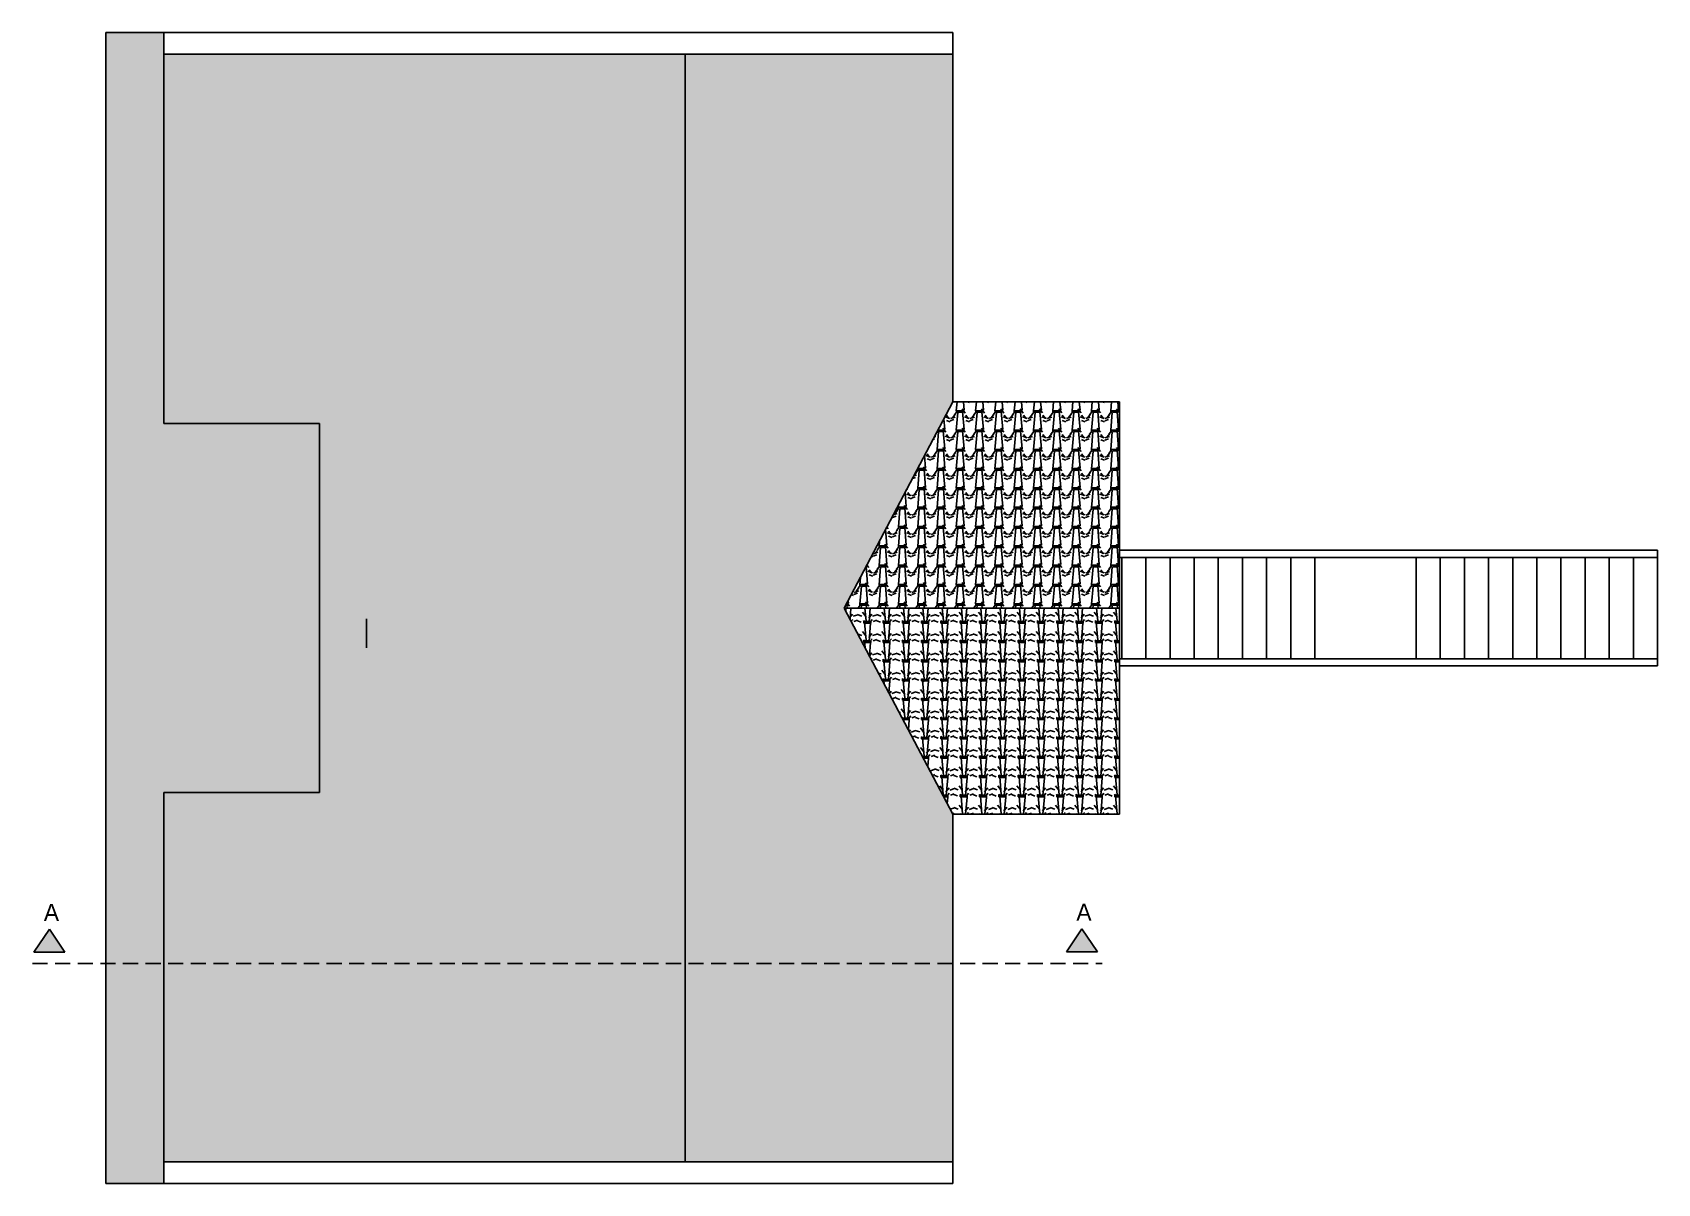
# Model space of a CAD drawing. Extents: x 173554 to 176562, y -34760 to -32805.
# Drawn here: x 174925 to 175598, y -34760 to -34283 of the extents above; entities that cross this region are included whole.
import ezdxf
from ezdxf.enums import TextEntityAlignment as Align

# ---------------------------------------------------------------- set-up
doc = ezdxf.new("R2010")
doc.units = 0
doc.header["$LTSCALE"] = 25
doc.header["$MEASUREMENT"] = 0
doc.linetypes.add('DASHDOT', pattern=[1, 0.5, -0.25, 0, -0.25])
doc.linetypes.add('HIDDEN', pattern=[0.375, 0.25, -0.125])
doc.layers.get('0').update_dxf_attribs({"linetype": 'CONTINUOUS'})
for name, color, linetype in [('Roof lilne', 31, 'CONTINUOUS'), ('sec', 13, 'DASHDOT'), ('TILE', 22, 'CONTINUOUS'), ('wall', 13, 'CONTINUOUS')]:
    doc.layers.add(name, color=color, linetype=linetype)
doc.styles.add('STYLE2', font='')
doc.styles.get('STYLE2').set_extended_font_data('Cooper BlkItHd BT')
pattern_1 = [(4.9697, (135181.615, -211672.16923), (-96.00000841214, -7.99993045606), [7.387776, -177.306568]), (270, (135188.975, -211671.529), (8, -8), [0.64, -7.36]), (90, (135189.615, -211679.529), (-8, 8), [2.24, -5.76]), (180, (135189.615, -211677.289), (-8, -8), [0.8, -7.2]), (360, (135188.815, -211672.169), (8, 8), [0.8, -7.2]), (90, (135189.615, -211672.169), (-8, 8), [0.64, -7.36]), (90, (135188.975, -211679.529), (-8, 8), [1.6, -6.4]), (175.0303, (135188.975, -211677.92923), (-96.00000841214, 7.99993045606), [7.387776, -177.306568]), (142.6961, (135188.575, -211677.92923), (136.0000859335, -103.99988711906), [2.112064, -209.094]), (108.4349, (135186.895, -211676.6492), (-7.999987226, 16.000003477), [2.023856, -23.27436]), (71.5651, (135186.255, -211674.7292), (-7.999987226, -16.000003477), [2.023856, -23.27436]), (37.3039, (135186.895, -211672.80923), (136.0000859335, 103.99988711906), [2.112064, -209.094]), (110.2249, (135187.455, -211676.24923), (32.0000666848, -87.9999781147), [1.61988, -160.367776]), (69.7751, (135186.895, -211674.72923), (32.0000666848, 87.9999781147), [1.61988, -160.367776]), (37.4054, (135187.455, -211673.20923), (103.99993971984, 80.0000796209), [1.712072, -169.4954]), (142.5946, (135188.815, -211677.28923), (103.99993971984, -80.0000796209), [1.712072, -169.4954])]

msp = doc.modelspace()

# ---------------------------------------------------------------- hatches: boundary and pattern name
at = {"layer": 'sec'}
for points in [[(174925.1, -34663.87), (174931.55, -34654.32), (174938, -34663.87)], [(175353, -34663.76), (175359.45, -34654.21), (175365.9, -34663.76)]]:
    msp.add_hatch(color=8, dxfattribs=at).paths.add_polyline_path(points)
at = {"layer": 'TILE'}
h = msp.add_hatch(dxfattribs=at)
h.set_pattern_fill('SPANTILE', scale=8, angle=90, style=0)
h.set_pattern_definition([(4.9697, (135181.615, -211072.36902), (-96.00000841214, -7.99993045606), [7.387776, -177.306568]), (270, (135188.975, -211071.729), (8, -8), [0.64, -7.36]), (90, (135189.615, -211079.729), (-8, 8), [2.24, -5.76]), (180, (135189.615, -211077.489), (-8, -8), [0.8, -7.2]), (360, (135188.815, -211072.369), (8, 8), [0.8, -7.2]), (90, (135189.615, -211072.369), (-8, 8), [0.64, -7.36]), (90, (135188.975, -211079.729), (-8, 8), [1.6, -6.4]), (175.0303, (135188.975, -211078.12902), (-96.00000841214, 7.99993045606), [7.387776, -177.306568]), (142.6961, (135188.575, -211078.12902), (136.0000859335, -103.99988711906), [2.112064, -209.094]), (108.4349, (135186.895, -211076.849), (-7.999987226, 16.000003477), [2.023856, -23.27436]), (71.5651, (135186.255, -211074.929), (-7.999987226, -16.000003477), [2.023856, -23.27436]), (37.3039, (135186.895, -211073.00902), (136.0000859335, 103.99988711906), [2.112064, -209.094]), (110.2249, (135187.455, -211076.44902), (32.0000666848, -87.9999781147), [1.61988, -160.367776]), (69.7751, (135186.895, -211074.92902), (32.0000666848, 87.9999781147), [1.61988, -160.367776]), (37.4054, (135187.455, -211073.40902), (103.99993971984, 80.0000796209), [1.712072, -169.4954]), (142.5946, (135188.815, -211077.48902), (103.99993971984, -80.0000796209), [1.712072, -169.4954])])
h.paths.add_polyline_path([(174954.97, -34759.74), (174978.97, -34759.74), (174978.97, -34597.74), (175043.47, -34597.74), (175043.47, -34525.74), (175043.47, -34516.74), (175043.47, -34444.74), (174978.97, -34444.74), (174978.97, -34282.74), (174954.97, -34282.74)])
h = msp.add_hatch(dxfattribs=at)
h.set_pattern_fill('SPANTILE', color=256, scale=8, angle=90, style=0)
h.set_pattern_definition(pattern_1)
h.paths.add_polyline_path([(175194.98, -34291.74), (175092.97, -34291.74), (175092.97, -34291.74), (174978.97, -34291.73), (174978.97, -34444.73), (175043.47, -34444.73), (175043.47, -34597.74), (174978.97, -34597.74), (174978.97, -34750.74), (175194.96, -34750.74)])
h = msp.add_hatch(dxfattribs=at)
h.set_pattern_fill('SPANTILE', color=256, scale=8, angle=90, style=0)
h.set_pattern_definition(pattern_1)
h.paths.add_polyline_path([(175194.96, -34750.74), (175305.97, -34750.74), (175305.97, -34606.74), (175260.97, -34521.24), (175305.97, -34435.74), (175305.97, -34291.74), (175194.98, -34291.74)])
h = msp.add_hatch(dxfattribs=at)
h.set_pattern_fill('SPANTILE', color=256, scale=8, angle=180, style=0)
h.set_pattern_definition([(94.9697, (135182.255, -211687.52923), (7.99993045606, -96.00000841214), [7.387776, -177.306568]), (360, (135181.615, -211680.169), (8, 8), [0.64, -7.36]), (180, (135189.615, -211679.529), (-8, -8), [2.24, -5.76]), (270, (135187.375, -211679.529), (8, -8), [0.8, -7.2]), (90, (135182.255, -211680.329), (-8, 8), [0.8, -7.2]), (180, (135182.255, -211679.529), (-8, -8), [0.64, -7.36]), (180, (135189.615, -211680.169), (-8, -8), [1.6, -6.4]), (265.0303, (135188.015, -211680.16923), (-7.99993045606, -96.00000841214), [7.387776, -177.306568]), (232.6961, (135188.015, -211680.56923), (103.99988711906, 136.0000859335), [2.112064, -209.094]), (198.4349, (135186.735, -211682.2492), (-16.000003477, -7.999987226), [2.023856, -23.27436]), (161.5651, (135184.815, -211682.8892), (16.000003477, -7.999987226), [2.023856, -23.27436]), (127.3039, (135182.895, -211682.24923), (-103.99988711906, 136.0000859335), [2.112064, -209.094]), (200.2249, (135186.335, -211681.68923), (87.9999781147, 32.0000666848), [1.61988, -160.367776]), (159.7751, (135184.815, -211682.24923), (-87.9999781147, 32.0000666848), [1.61988, -160.367776]), (127.4054, (135183.295, -211681.68923), (-80.0000796209, 103.99993971984), [1.712072, -169.4954]), (232.5946, (135187.375, -211680.32923), (80.0000796209, 103.99993971984), [1.712072, -169.4954])])
h.paths.add_polyline_path([(175260.97, -34521.24), (175374.97, -34521.24), (175374.97, -34444.74), (175374.97, -34435.74), (175305.97, -34435.74)])
h = msp.add_hatch(dxfattribs=at)
h.set_pattern_fill('SPANTILE', color=256, scale=8, angle=360, style=0)
h.set_pattern_definition([(274.9697, (135196.975, -211671.52923), (-7.99993045606, 96.00000841214), [7.387776, -177.306568]), (180, (135197.615, -211678.889), (-8, -8), [0.64, -7.36]), (360, (135189.615, -211679.529), (8, 8), [2.24, -5.76]), (90, (135191.855, -211679.529), (-8, 8), [0.8, -7.2]), (270, (135196.975, -211678.729), (8, -8), [0.8, -7.2]), (360, (135196.975, -211679.529), (8, 8), [0.64, -7.36]), (360, (135189.615, -211678.889), (8, 8), [1.6, -6.4]), (85.0303, (135191.215, -211678.88923), (7.99993045606, 96.00000841214), [7.387776, -177.306568]), (52.6961, (135191.215, -211678.48923), (-103.99988711906, -136.0000859335), [2.112064, -209.094]), (18.4349, (135192.495, -211676.8092), (16.000003477, 7.999987226), [2.023856, -23.27436]), (341.5651, (135194.415, -211676.1692), (-16.000003477, 7.999987226), [2.023856, -23.27436]), (307.3039, (135196.335, -211676.80923), (103.99988711906, -136.0000859335), [2.112064, -209.094]), (20.2249, (135192.895, -211677.36923), (-87.9999781147, -32.0000666848), [1.61988, -160.367776]), (339.7751, (135194.415, -211676.80923), (87.9999781147, -32.0000666848), [1.61988, -160.367776]), (307.4054, (135195.935, -211677.36923), (80.0000796209, -103.99993971984), [1.712072, -169.4954]), (52.5946, (135191.855, -211678.72923), (-80.0000796209, -103.99993971984), [1.712072, -169.4954])])
h.paths.add_polyline_path([(175260.97, -34521.24), (175305.97, -34606.74), (175374.97, -34606.74), (175374.97, -34521.24)])

# ---------------------------------------------------------------- linework, layer by layer
for p, q in [((175497.97, -34497.24), (175374.97, -34497.24)), ((175597.97, -34497.24), (175497.97, -34497.24)), ((175597.97, -34545.24), (175597.97, -34497.24)), ((175497.97, -34500.24), (175374.97, -34500.24)), ((175375.97, -34542.24), (175375.97, -34500.24)), ((175385.97, -34542.24), (175385.97, -34500.24)), ((175395.97, -34542.24), (175395.97, -34500.24)), ((175405.97, -34542.24), (175405.97, -34500.24)), ((175405.97, -34542.24), (175405.97, -34500.24)), ((175415.97, -34542.24), (175415.97, -34500.24)), ((175425.97, -34542.24), (175425.97, -34500.24)), ((175435.97, -34542.24), (175435.97, -34500.24)), ((175445.97, -34542.24), (175445.97, -34500.24)), ((175455.97, -34542.24), (175455.97, -34500.24)), ((175497.97, -34542.24), (175497.97, -34500.24)), ((175597.97, -34500.24), (175497.97, -34500.24)), ((175507.97, -34542.24), (175507.97, -34500.24)), ((175517.97, -34542.24), (175517.97, -34500.24)), ((175527.97, -34542.24), (175527.97, -34500.24)), ((175537.97, -34542.24), (175537.97, -34500.24)), ((175547.97, -34542.24), (175547.97, -34500.24)), ((175557.97, -34542.24), (175557.97, -34500.24)), ((175567.97, -34542.24), (175567.97, -34500.24)), ((175577.97, -34542.24), (175577.97, -34500.24)), ((175587.97, -34542.24), (175587.97, -34500.24)), ((175497.97, -34542.24), (175374.97, -34542.24)), ((175497.97, -34545.24), (175374.97, -34545.24)), ((175597.97, -34542.24), (175497.97, -34542.24)), ((175597.97, -34545.24), (175497.97, -34545.24))]:
    msp.add_line(p, q)
at = {"layer": 'Roof lilne'}
for p, q in [((174978.97, -34282.74), (174954.97, -34282.74)), ((174954.97, -34759.74), (174954.97, -34282.74)), ((174978.97, -34444.73), (174978.97, -34282.74)), ((175194.96, -34750.74), (175194.98, -34291.73)), ((175305.97, -34291.74), (175305.97, -34435.74)), ((175260.97, -34521.24), (175305.97, -34435.74)), ((175374.97, -34435.74), (175305.97, -34435.74)), ((175374.97, -34606.74), (175374.97, -34435.74)), ((174978.97, -34444.73), (175043.47, -34444.73)), ((175043.47, -34597.74), (175043.47, -34444.73)), ((175260.97, -34521.24), (175305.97, -34606.74)), ((175260.97, -34521.24), (175374.97, -34521.24)), ((174978.97, -34597.74), (174978.97, -34759.74)), ((175043.47, -34597.74), (174978.97, -34597.74)), ((175374.97, -34606.74), (175305.97, -34606.74)), ((175305.97, -34750.74), (175305.97, -34606.74)), ((174978.97, -34759.74), (174954.97, -34759.74))]:
    msp.add_line(p, q, dxfattribs=at)
at = {"layer": 'sec', "linetype": 'Continuous'}
for p, q in [((174931.55, -34654.32), (174925.1, -34663.87)), ((174938, -34663.87), (174931.55, -34654.32)), ((175359.45, -34654.21), (175353, -34663.76)), ((175365.9, -34663.76), (175359.45, -34654.21))]:
    msp.add_line(p, q, dxfattribs=at)
at = {"layer": 'wall', "color": 2}
for p, q in [((175305.97, -34282.74), (174978.97, -34282.74)), ((175305.97, -34282.74), (175305.97, -34291.74)), ((175092.97, -34291.74), (174978.97, -34291.73)), ((175305.97, -34291.74), (175092.97, -34291.74)), ((175305.97, -34750.74), (174978.97, -34750.74)), ((175305.97, -34759.74), (175305.97, -34750.74)), ((175305.97, -34759.74), (174978.97, -34759.74))]:
    msp.add_line(p, q, dxfattribs=at)
at = {"layer": 'wall', "color": 7}
msp.add_line((175062.97, -34537.74), (175062.97, -34525.74), dxfattribs=at)
at = {"layer": 'wall'}
for p, q in [((174925.1, -34663.87), (174938, -34663.87)), ((175353, -34663.76), (175365.9, -34663.76))]:
    msp.add_line(p, q, dxfattribs=at)
at = {"layer": 'wall', "linetype": 'HIDDEN'}
msp.add_line((174924.54, -34668.58), (175367.77, -34668.58), dxfattribs=at)

# ---------------------------------------------------------------- texts
at = {"layer": 'sec', "color": 2, "style": 'STYLE2', "text_generation_flag": 2}
for p in [(174932.4, -34650.93), (175360.3, -34650.82)]:
    msp.add_text('A', height=7.07, dxfattribs=at).set_placement(p, align=Align.CENTER)

doc.saveas('drawing.dxf')
